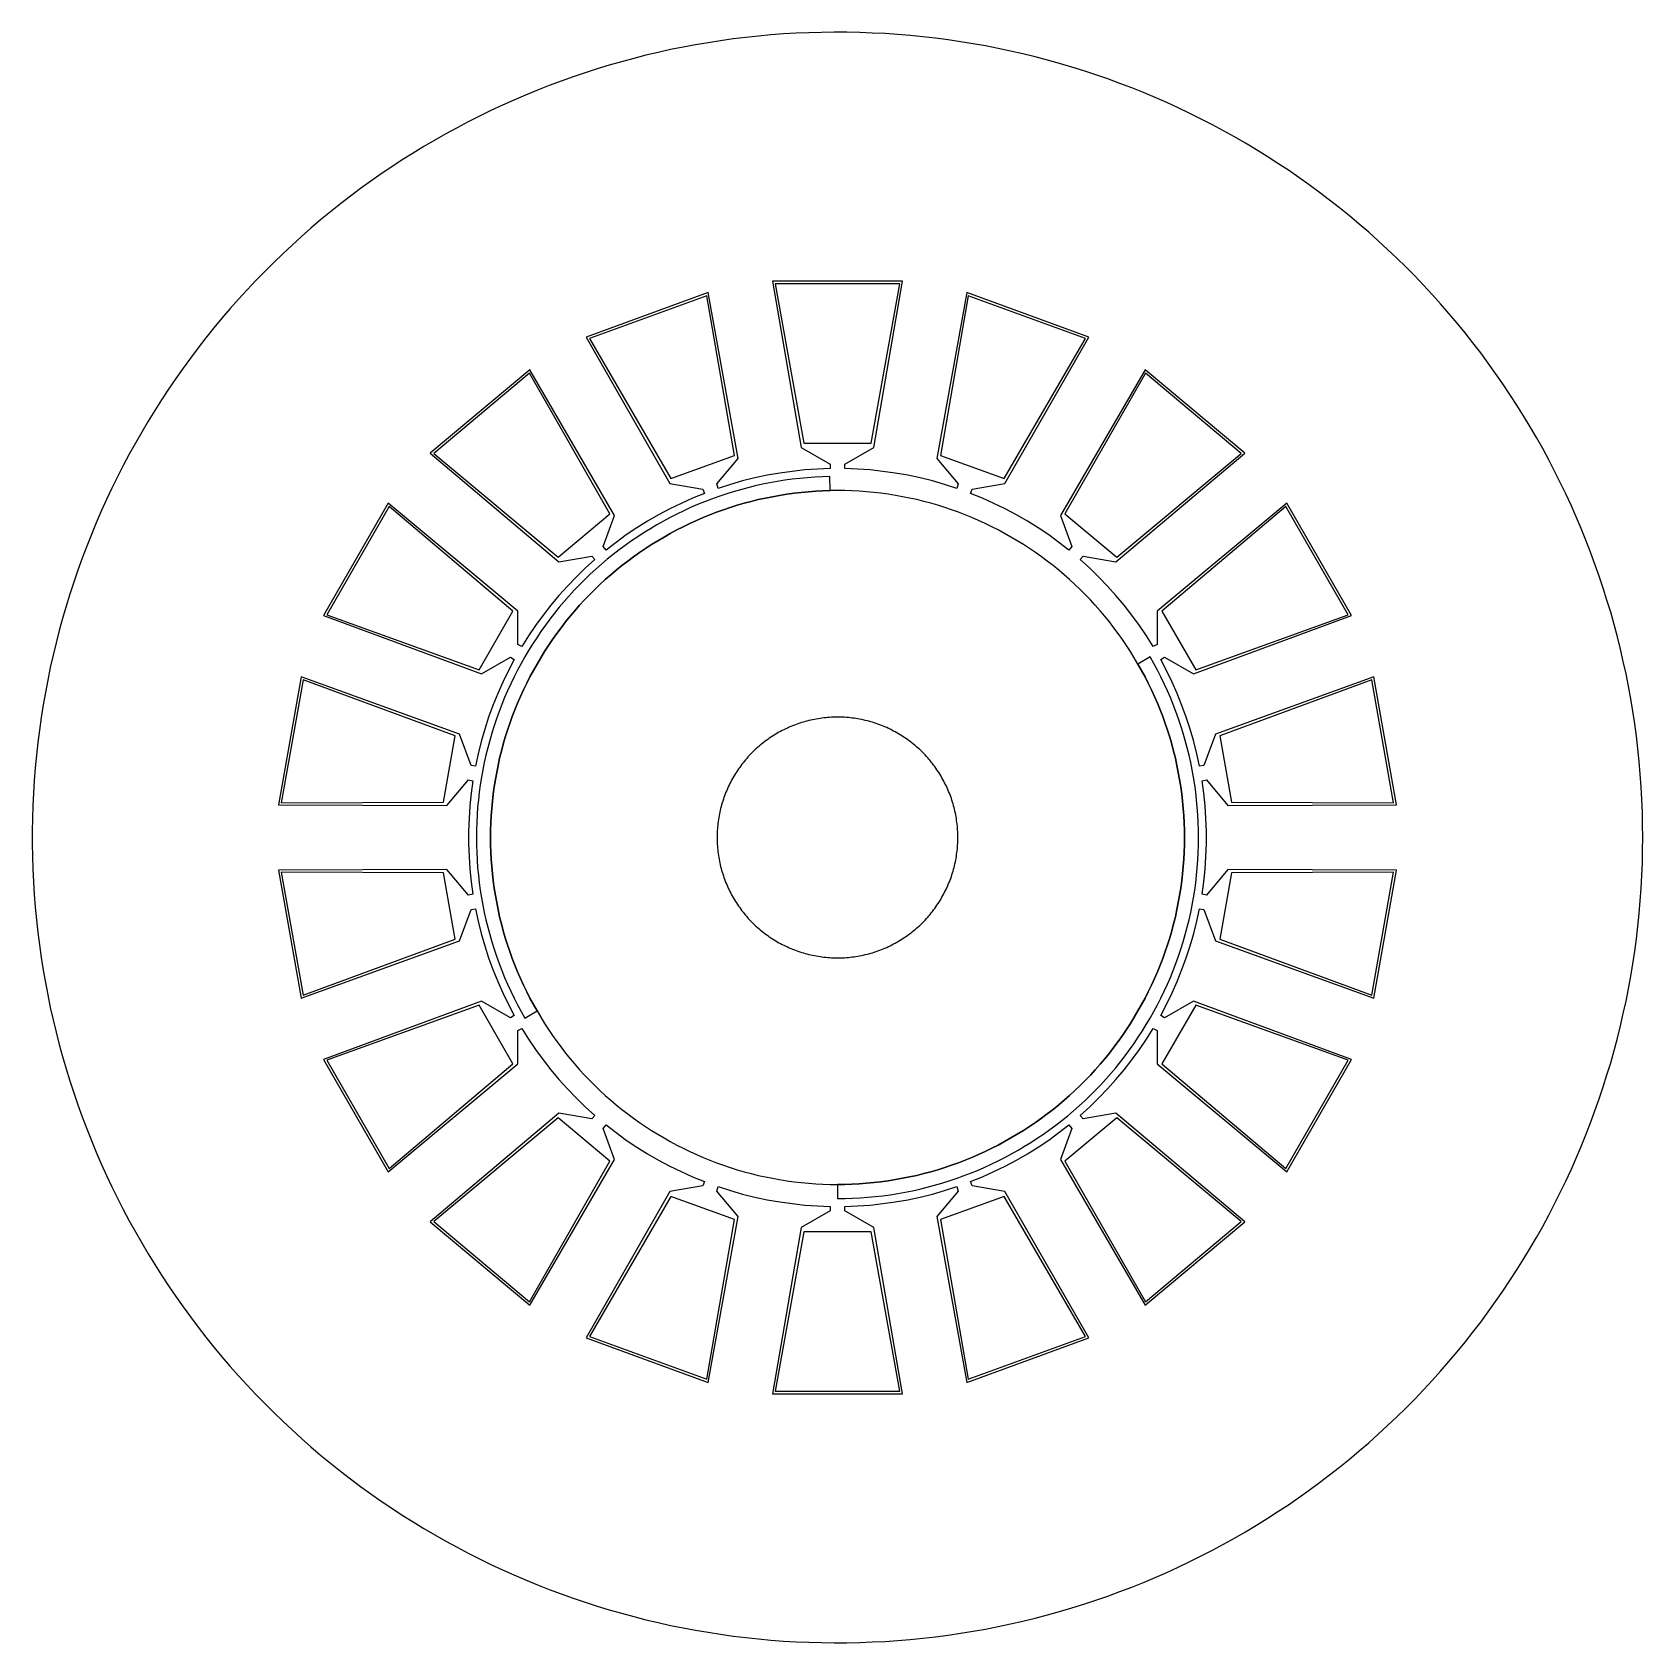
# Model space of a CAD drawing. Header units: metres. Extents: x -98 to 98, y -98 to 98.
import ezdxf

# ---------------------------------------------------------------- set-up
doc = ezdxf.new("R2010")
doc.units = ezdxf.units.M

msp = doc.modelspace()

# ---------------------------------------------------------------- linework, layer by layer
at = {"color": 255}
for points in [[(98.23, 0, 0), (98.21, 1.55, 0), (98.18, 3.09, 0), (98.12, 4.64, 0), (98.03, 6.18, 0), (97.92, 7.73, 0), (97.79, 9.27, 0), (97.63, 10.81, 0), (97.45, 12.34, 0), (97.24, 13.87, 0), (97.01, 15.4, 0), (96.76, 16.93, 0), (96.48, 18.45, 0), (96.18, 19.97, 0), (95.85, 21.48, 0), (95.5, 22.99, 0), (95.13, 24.49, 0), (94.73, 25.98, 0), (94.31, 27.47, 0), (93.86, 28.95, 0), (93.4, 30.43, 0), (92.9, 31.89, 0), (92.39, 33.35, 0), (91.85, 34.8, 0), (91.3, 36.25, 0), (90.71, 37.68, 0), (90.11, 39.1, 0), (89.48, 40.52, 0), (88.83, 41.92, 0), (88.16, 43.31, 0), (87.47, 44.7, 0), (86.75, 46.07, 0), (86.02, 47.43, 0), (85.26, 48.78, 0), (84.48, 50.11, 0), (83.68, 51.44, 0), (82.86, 52.75, 0), (82.02, 54.05, 0), (81.16, 55.33, 0), (80.28, 56.6, 0), (79.38, 57.86, 0), (78.46, 59.1, 0), (77.51, 60.33, 0), (76.56, 61.55, 0), (75.58, 62.74, 0), (74.58, 63.93, 0), (73.56, 65.09, 0), (72.53, 66.24, 0), (71.48, 67.38, 0), (70.41, 68.49, 0), (69.32, 69.59, 0), (68.22, 70.68, 0), (67.09, 71.74, 0), (65.96, 72.79, 0), (64.8, 73.82, 0), (63.63, 74.83, 0), (62.45, 75.82, 0), (61.24, 76.8, 0), (60.03, 77.75, 0), (58.79, 78.69, 0), (57.55, 79.6, 0), (56.29, 80.5, 0), (55.01, 81.38, 0), (53.73, 82.23, 0), (52.42, 83.07, 0), (51.11, 83.88, 0), (49.78, 84.68, 0), (48.44, 85.45, 0), (47.09, 86.2, 0), (45.73, 86.93, 0), (44.35, 87.64, 0), (42.97, 88.33, 0), (41.57, 89, 0), (40.16, 89.64, 0), (38.75, 90.26, 0), (37.32, 90.86, 0), (35.89, 91.44, 0), (34.44, 91.99, 0), (32.99, 92.52, 0), (31.53, 93.03, 0), (30.06, 93.51, 0), (28.58, 93.98, 0), (27.1, 94.41, 0), (25.61, 94.83, 0), (24.11, 95.22, 0), (22.61, 95.59, 0), (21.1, 95.93, 0), (19.59, 96.25, 0), (18.07, 96.55, 0), (16.55, 96.82, 0), (15.02, 97.07, 0), (13.49, 97.3, 0), (11.96, 97.5, 0), (10.42, 97.67, 0), (8.88, 97.82, 0), (7.34, 97.95, 0), (5.8, 98.06, 0), (4.25, 98.13, 0), (2.71, 98.19, 0), (1.16, 98.22, 0), (-0.39, 98.23, 0), (-1.93, 98.21, 0), (-3.48, 98.17, 0), (-5.02, 98.1, 0), (-6.57, 98.01, 0), (-8.11, 97.89, 0), (-9.65, 97.75, 0), (-11.19, 97.59, 0), (-12.73, 97.4, 0), (-14.26, 97.19, 0), (-15.79, 96.95, 0), (-17.31, 96.69, 0), (-18.83, 96.41, 0), (-20.35, 96.1, 0), (-21.86, 95.76, 0), (-23.36, 95.41, 0), (-24.86, 95.03, 0), (-26.36, 94.63, 0), (-27.84, 94.2, 0), (-29.32, 93.75, 0), (-30.79, 93.28, 0), (-32.26, 92.78, 0), (-33.72, 92.26, 0), (-35.17, 91.72, 0), (-36.61, 91.15, 0), (-38.04, 90.56, 0), (-39.46, 89.95, 0), (-40.87, 89.32, 0), (-42.27, 88.67, 0), (-43.66, 87.99, 0), (-45.04, 87.29, 0), (-46.41, 86.57, 0), (-47.77, 85.83, 0), (-49.11, 85.07, 0), (-50.45, 84.28, 0), (-51.77, 83.48, 0), (-53.08, 82.65, 0), (-54.37, 81.81, 0), (-55.65, 80.94, 0), (-56.92, 80.05, 0), (-58.17, 79.15, 0), (-59.41, 78.22, 0), (-60.64, 77.28, 0), (-61.85, 76.31, 0), (-63.04, 75.33, 0), (-64.22, 74.33, 0), (-65.38, 73.31, 0), (-66.53, 72.27, 0), (-67.66, 71.21, 0), (-68.77, 70.14, 0), (-69.87, 69.05, 0), (-70.94, 67.94, 0), (-72.01, 66.81, 0), (-73.05, 65.67, 0), (-74.07, 64.51, 0), (-75.08, 63.34, 0), (-76.07, 62.15, 0), (-77.04, 60.94, 0), (-77.99, 59.72, 0), (-78.92, 58.48, 0), (-79.83, 57.23, 0), (-80.72, 55.97, 0), (-81.59, 54.69, 0), (-82.44, 53.4, 0), (-83.27, 52.1, 0), (-84.08, 50.78, 0), (-84.87, 49.45, 0), (-85.64, 48.11, 0), (-86.39, 46.75, 0), (-87.11, 45.38, 0), (-87.82, 44.01, 0), (-88.5, 42.62, 0), (-89.16, 41.22, 0), (-89.8, 39.81, 0), (-90.41, 38.39, 0), (-91.01, 36.96, 0), (-91.58, 35.53, 0), (-92.13, 34.08, 0), (-92.65, 32.62, 0), (-93.15, 31.16, 0), (-93.63, 29.69, 0), (-94.09, 28.21, 0), (-94.52, 26.73, 0), (-94.93, 25.24, 0), (-95.32, 23.74, 0), (-95.68, 22.23, 0), (-96.02, 20.73, 0), (-96.33, 19.21, 0), (-96.62, 17.69, 0), (-96.89, 16.17, 0), (-97.13, 14.64, 0), (-97.35, 13.11, 0), (-97.54, 11.57, 0), (-97.71, 10.04, 0), (-97.86, 8.5, 0), (-97.98, 6.95, 0), (-98.08, 5.41, 0), (-98.15, 3.87, 0), (-98.2, 2.32, 0), (-98.22, 0.77, 0), (-98.22, -0.77, 0), (-98.2, -2.32, 0), (-98.15, -3.87, 0), (-98.08, -5.41, 0), (-97.98, -6.95, 0), (-97.86, -8.5, 0), (-97.71, -10.04, 0), (-97.54, -11.57, 0), (-97.35, -13.11, 0), (-97.13, -14.64, 0), (-96.89, -16.17, 0), (-96.62, -17.69, 0), (-96.33, -19.21, 0), (-96.02, -20.73, 0), (-95.68, -22.23, 0), (-95.32, -23.74, 0), (-94.93, -25.24, 0), (-94.52, -26.73, 0), (-94.09, -28.21, 0), (-93.63, -29.69, 0), (-93.15, -31.16, 0), (-92.65, -32.62, 0), (-92.13, -34.08, 0), (-91.58, -35.53, 0), (-91.01, -36.96, 0), (-90.41, -38.39, 0), (-89.8, -39.81, 0), (-89.16, -41.22, 0), (-88.5, -42.62, 0), (-87.82, -44.01, 0), (-87.11, -45.38, 0), (-86.39, -46.75, 0), (-85.64, -48.11, 0), (-84.87, -49.45, 0), (-84.08, -50.78, 0), (-83.27, -52.1, 0), (-82.44, -53.4, 0), (-81.59, -54.69, 0), (-80.72, -55.97, 0), (-79.83, -57.23, 0), (-78.92, -58.48, 0), (-77.99, -59.72, 0), (-77.04, -60.94, 0), (-76.07, -62.15, 0), (-75.08, -63.34, 0), (-74.07, -64.51, 0), (-73.05, -65.67, 0), (-72.01, -66.81, 0), (-70.94, -67.94, 0), (-69.87, -69.05, 0), (-68.77, -70.14, 0), (-67.66, -71.21, 0), (-66.53, -72.27, 0), (-65.38, -73.31, 0), (-64.22, -74.33, 0), (-63.04, -75.33, 0), (-61.85, -76.31, 0), (-60.64, -77.28, 0), (-59.41, -78.22, 0), (-58.17, -79.15, 0), (-56.92, -80.05, 0), (-55.65, -80.94, 0), (-54.37, -81.81, 0), (-53.08, -82.65, 0), (-51.77, -83.48, 0), (-50.45, -84.28, 0), (-49.11, -85.07, 0), (-47.77, -85.83, 0), (-46.41, -86.57, 0), (-45.04, -87.29, 0), (-43.66, -87.99, 0), (-42.27, -88.67, 0), (-40.87, -89.32, 0), (-39.46, -89.95, 0), (-38.04, -90.56, 0), (-36.61, -91.15, 0), (-35.17, -91.72, 0), (-33.72, -92.26, 0), (-32.26, -92.78, 0), (-30.79, -93.28, 0), (-29.32, -93.75, 0), (-27.84, -94.2, 0), (-26.36, -94.63, 0), (-24.86, -95.03, 0), (-23.36, -95.41, 0), (-21.86, -95.76, 0), (-20.35, -96.1, 0), (-18.83, -96.41, 0), (-17.31, -96.69, 0), (-15.79, -96.95, 0), (-14.26, -97.19, 0), (-12.73, -97.4, 0), (-11.19, -97.59, 0), (-9.65, -97.75, 0), (-8.11, -97.89, 0), (-6.57, -98.01, 0), (-5.02, -98.1, 0), (-3.48, -98.17, 0), (-1.93, -98.21, 0), (-0.39, -98.23, 0), (1.16, -98.22, 0), (2.71, -98.19, 0), (4.25, -98.13, 0), (5.8, -98.06, 0), (7.34, -97.95, 0), (8.88, -97.82, 0), (10.42, -97.67, 0), (11.96, -97.5, 0), (13.49, -97.3, 0), (15.02, -97.07, 0), (16.55, -96.82, 0), (18.07, -96.55, 0), (19.59, -96.25, 0), (21.1, -95.93, 0), (22.61, -95.59, 0), (24.11, -95.22, 0), (25.61, -94.83, 0), (27.1, -94.41, 0), (28.58, -93.98, 0), (30.06, -93.51, 0), (31.53, -93.03, 0), (32.99, -92.52, 0), (34.44, -91.99, 0), (35.89, -91.44, 0), (37.32, -90.86, 0), (38.75, -90.26, 0), (40.16, -89.64, 0), (41.57, -89, 0), (42.97, -88.33, 0), (44.35, -87.64, 0), (45.73, -86.93, 0), (47.09, -86.2, 0), (48.44, -85.45, 0), (49.78, -84.68, 0), (51.11, -83.88, 0), (52.42, -83.07, 0), (53.73, -82.23, 0), (55.01, -81.38, 0), (56.29, -80.5, 0), (57.55, -79.6, 0), (58.79, -78.69, 0), (60.03, -77.75, 0), (61.24, -76.8, 0), (62.45, -75.82, 0), (63.63, -74.83, 0), (64.8, -73.82, 0), (65.96, -72.79, 0), (67.09, -71.74, 0), (68.22, -70.68, 0), (69.32, -69.59, 0), (70.41, -68.49, 0), (71.48, -67.38, 0), (72.53, -66.24, 0), (73.56, -65.09, 0), (74.58, -63.93, 0), (75.58, -62.74, 0), (76.56, -61.55, 0), (77.51, -60.33, 0), (78.46, -59.1, 0), (79.38, -57.86, 0), (80.28, -56.6, 0), (81.16, -55.33, 0), (82.02, -54.05, 0), (82.86, -52.75, 0), (83.68, -51.44, 0), (84.48, -50.11, 0), (85.26, -48.78, 0), (86.02, -47.43, 0), (86.75, -46.07, 0), (87.47, -44.7, 0), (88.16, -43.31, 0), (88.83, -41.92, 0), (89.48, -40.52, 0), (90.11, -39.1, 0), (90.71, -37.68, 0), (91.3, -36.25, 0), (91.85, -34.8, 0), (92.39, -33.35, 0), (92.9, -31.89, 0), (93.4, -30.43, 0), (93.86, -28.95, 0), (94.31, -27.47, 0), (94.73, -25.98, 0), (95.13, -24.49, 0), (95.5, -22.99, 0), (95.85, -21.48, 0), (96.18, -19.97, 0), (96.48, -18.45, 0), (96.76, -16.93, 0), (97.01, -15.4, 0), (97.24, -13.87, 0), (97.45, -12.34, 0), (97.63, -10.81, 0), (97.79, -9.27, 0), (97.92, -7.73, 0), (98.03, -6.18, 0), (98.12, -4.64, 0), (98.18, -3.09, 0), (98.21, -1.55, 0), (98.23, 0, 0)], [(0.9, 45.55, 0), (4.42, 47.58, 0), (7.92, 67.84, 0), (-7.92, 67.84, 0), (-4.42, 47.58, 0), (-0.9, 45.55, 0), (-0.9, 44.99, 0), (-2.45, 44.94, 0), (-3.99, 44.83, 0), (-5.52, 44.66, 0), (-7.05, 44.45, 0), (-8.57, 44.18, 0), (-10.08, 43.86, 0), (-11.58, 43.49, 0), (-13.07, 43.06, 0), (-14.54, 42.59, 0), (-14.73, 43.12, 0), (-12.12, 46.23, 0), (-15.76, 66.46, 0), (-30.65, 61.04, 0), (-20.43, 43.2, 0), (-16.43, 42.5, 0), (-16.24, 41.97, 0), (-17.67, 41.39, 0), (-19.08, 40.76, 0), (-20.47, 40.08, 0), (-21.83, 39.35, 0), (-23.17, 38.58, 0), (-24.48, 37.76, 0), (-25.76, 36.9, 0), (-27.01, 36, 0), (-28.23, 35.05, 0), (-28.59, 35.48, 0), (-27.2, 39.29, 0), (-37.54, 57.06, 0), (-49.67, 46.88, 0), (-33.97, 33.61, 0), (-29.97, 34.31, 0), (-29.61, 33.89, 0), (-30.76, 32.85, 0), (-31.87, 31.77, 0), (-32.94, 30.66, 0), (-33.97, 29.51, 0), (-34.96, 28.33, 0), (-35.92, 27.11, 0), (-36.83, 25.87, 0), (-37.69, 24.59, 0), (-38.51, 23.28, 0), (-39, 23.56, 0), (-39, 27.62, 0), (-54.79, 40.78, 0), (-62.71, 27.06, 0), (-43.42, 19.96, 0), (-39.9, 21.99, 0), (-39.42, 21.71, 0), (-40.14, 20.35, 0), (-40.81, 18.96, 0), (-41.44, 17.55, 0), (-42.02, 16.12, 0), (-42.55, 14.66, 0), (-43.02, 13.2, 0), (-43.45, 11.71, 0), (-43.83, 10.21, 0), (-44.15, 8.7, 0), (-44.7, 8.8, 0), (-46.09, 12.62, 0), (-65.43, 19.58, 0), (-68.18, 3.98, 0), (-47.63, 3.91, 0), (-45.02, 7.02, 0), (-44.47, 6.92, 0), (-44.68, 5.39, 0), (-44.84, 3.86, 0), (-44.94, 2.32, 0), (-45, 0.77, 0), (-45, -0.77, 0), (-44.94, -2.32, 0), (-44.84, -3.86, 0), (-44.68, -5.39, 0), (-44.47, -6.92, 0), (-45.02, -7.02, 0), (-47.63, -3.91, 0), (-68.18, -3.98, 0), (-65.43, -19.58, 0), (-46.09, -12.62, 0), (-44.7, -8.8, 0), (-44.15, -8.7, 0), (-43.83, -10.21, 0), (-43.45, -11.71, 0), (-43.02, -13.2, 0), (-42.55, -14.66, 0), (-42.02, -16.12, 0), (-41.44, -17.55, 0), (-40.81, -18.96, 0), (-40.14, -20.35, 0), (-39.42, -21.71, 0), (-39.9, -21.99, 0), (-43.42, -19.96, 0), (-62.71, -27.06, 0), (-54.79, -40.78, 0), (-39, -27.62, 0), (-39, -23.56, 0), (-38.51, -23.28, 0), (-37.69, -24.59, 0), (-36.83, -25.87, 0), (-35.92, -27.11, 0), (-34.96, -28.33, 0), (-33.97, -29.51, 0), (-32.94, -30.66, 0), (-31.87, -31.77, 0), (-30.76, -32.85, 0), (-29.61, -33.89, 0), (-29.97, -34.31, 0), (-33.97, -33.61, 0), (-49.67, -46.88, 0), (-37.54, -57.06, 0), (-27.2, -39.29, 0), (-28.59, -35.48, 0), (-28.23, -35.05, 0), (-27.01, -36, 0), (-25.76, -36.9, 0), (-24.48, -37.76, 0), (-23.17, -38.58, 0), (-21.83, -39.35, 0), (-20.47, -40.08, 0), (-19.08, -40.76, 0), (-17.67, -41.39, 0), (-16.24, -41.97, 0), (-16.43, -42.5, 0), (-20.43, -43.2, 0), (-30.65, -61.04, 0), (-15.76, -66.46, 0), (-12.12, -46.23, 0), (-14.73, -43.12, 0), (-14.54, -42.59, 0), (-13.07, -43.06, 0), (-11.58, -43.49, 0), (-10.08, -43.86, 0), (-8.57, -44.18, 0), (-7.05, -44.45, 0), (-5.52, -44.66, 0), (-3.99, -44.83, 0), (-2.45, -44.94, 0), (-0.9, -44.99, 0), (-0.9, -45.55, 0), (-4.42, -47.58, 0), (-7.92, -67.84, 0), (7.92, -67.84, 0), (4.42, -47.58, 0), (0.9, -45.55, 0), (0.9, -44.99, 0), (2.45, -44.94, 0), (3.99, -44.83, 0), (5.52, -44.66, 0), (7.05, -44.45, 0), (8.57, -44.18, 0), (10.08, -43.86, 0), (11.58, -43.49, 0), (13.07, -43.06, 0), (14.54, -42.59, 0), (14.73, -43.12, 0), (12.12, -46.23, 0), (15.76, -66.46, 0), (30.65, -61.04, 0), (20.43, -43.2, 0), (16.43, -42.5, 0), (16.24, -41.97, 0), (17.67, -41.39, 0), (19.08, -40.76, 0), (20.47, -40.08, 0), (21.83, -39.35, 0), (23.17, -38.58, 0), (24.48, -37.76, 0), (25.76, -36.9, 0), (27.01, -36, 0), (28.23, -35.05, 0), (28.59, -35.48, 0), (27.2, -39.29, 0), (37.54, -57.06, 0), (49.67, -46.88, 0), (33.97, -33.61, 0), (29.97, -34.31, 0), (29.61, -33.89, 0), (30.76, -32.85, 0), (31.87, -31.77, 0), (32.94, -30.66, 0), (33.97, -29.51, 0), (34.96, -28.33, 0), (35.92, -27.11, 0), (36.83, -25.87, 0), (37.69, -24.59, 0), (38.51, -23.28, 0), (39, -23.56, 0), (39, -27.62, 0), (54.79, -40.78, 0), (62.71, -27.06, 0), (43.42, -19.96, 0), (39.9, -21.99, 0), (39.42, -21.71, 0), (40.14, -20.35, 0), (40.81, -18.96, 0), (41.44, -17.55, 0), (42.02, -16.12, 0), (42.55, -14.66, 0), (43.02, -13.2, 0), (43.45, -11.71, 0), (43.83, -10.21, 0), (44.15, -8.7, 0), (44.7, -8.8, 0), (46.09, -12.62, 0), (65.43, -19.58, 0), (68.18, -3.98, 0), (47.63, -3.91, 0), (45.02, -7.02, 0), (44.47, -6.92, 0), (44.68, -5.39, 0), (44.84, -3.86, 0), (44.94, -2.32, 0), (45, -0.77, 0), (45, 0.77, 0), (44.94, 2.32, 0), (44.84, 3.86, 0), (44.68, 5.39, 0), (44.47, 6.92, 0), (45.02, 7.02, 0), (47.63, 3.91, 0), (68.18, 3.98, 0), (65.43, 19.58, 0), (46.09, 12.62, 0), (44.7, 8.8, 0), (44.15, 8.7, 0), (43.83, 10.21, 0), (43.45, 11.71, 0), (43.02, 13.2, 0), (42.55, 14.66, 0), (42.02, 16.12, 0), (41.44, 17.55, 0), (40.81, 18.96, 0), (40.14, 20.35, 0), (39.42, 21.71, 0), (39.9, 21.99, 0), (43.42, 19.96, 0), (62.71, 27.06, 0), (54.79, 40.78, 0), (39, 27.62, 0), (39, 23.56, 0), (38.51, 23.28, 0), (37.69, 24.59, 0), (36.83, 25.87, 0), (35.92, 27.11, 0), (34.96, 28.33, 0), (33.97, 29.51, 0), (32.94, 30.66, 0), (31.87, 31.77, 0), (30.76, 32.85, 0), (29.61, 33.89, 0), (29.97, 34.31, 0), (33.97, 33.61, 0), (49.67, 46.88, 0), (37.54, 57.06, 0), (27.2, 39.29, 0), (28.59, 35.48, 0), (28.23, 35.05, 0), (27.01, 36, 0), (25.76, 36.9, 0), (24.48, 37.76, 0), (23.17, 38.58, 0), (21.83, 39.35, 0), (20.47, 40.08, 0), (19.08, 40.76, 0), (17.67, 41.39, 0), (16.24, 41.97, 0), (16.43, 42.5, 0), (20.43, 43.2, 0), (30.65, 61.04, 0), (15.76, 66.46, 0), (12.12, 46.23, 0), (14.73, 43.12, 0), (14.54, 42.59, 0), (13.07, 43.06, 0), (11.58, 43.49, 0), (10.08, 43.86, 0), (8.57, 44.18, 0), (7.05, 44.45, 0), (5.52, 44.66, 0), (3.99, 44.83, 0), (2.45, 44.94, 0), (0.9, 44.99, 0), (0.9, 45.55, 0)], [(4.12, 48.08, 0), (7.62, 67.54, 0), (-7.62, 67.54, 0), (-4.12, 48.08, 0), (4.12, 48.08, 0)], [(-12.57, 46.59, 0), (-15.94, 66.07, 0), (-30.26, 60.86, 0), (-20.32, 43.77, 0), (-12.57, 46.59, 0)], [(20.32, 43.77, 0), (30.26, 60.86, 0), (15.94, 66.07, 0), (12.57, 46.59, 0), (20.32, 43.77, 0)], [(-27.75, 39.48, 0), (-37.57, 56.64, 0), (-49.25, 46.84, 0), (-34.06, 34.19, 0), (-27.75, 39.48, 0)], [(34.06, 34.19, 0), (49.25, 46.84, 0), (37.57, 56.64, 0), (27.75, 39.48, 0), (34.06, 34.19, 0)], [(-0.89, 42.32, 0), (-0.92, 44.04, 0), (-1.84, 44.01, 0), (-2.77, 43.96, 0), (-3.69, 43.89, 0), (-4.6, 43.8, 0), (-5.52, 43.7, 0), (-6.43, 43.57, 0), (-7.35, 43.43, 0), (-8.25, 43.26, 0), (-9.16, 43.08, 0), (-10.06, 42.88, 0), (-10.95, 42.66, 0), (-11.84, 42.42, 0), (-12.73, 42.17, 0), (-13.61, 41.89, 0), (-14.48, 41.6, 0), (-15.35, 41.28, 0), (-16.21, 40.95, 0), (-17.07, 40.6, 0), (-17.91, 40.24, 0), (-18.75, 39.85, 0), (-19.58, 39.45, 0), (-20.41, 39.03, 0), (-21.22, 38.6, 0), (-22.02, 38.14, 0), (-22.82, 37.67, 0), (-23.6, 37.19, 0), (-24.37, 36.69, 0), (-25.14, 36.17, 0), (-25.89, 35.63, 0), (-26.63, 35.08, 0), (-27.36, 34.52, 0), (-28.08, 33.94, 0), (-28.78, 33.34, 0), (-29.47, 32.73, 0), (-30.15, 32.11, 0), (-30.82, 31.47, 0), (-31.47, 30.82, 0), (-32.11, 30.15, 0), (-32.73, 29.47, 0), (-33.34, 28.78, 0), (-33.94, 28.08, 0), (-34.52, 27.36, 0), (-35.08, 26.63, 0), (-35.63, 25.89, 0), (-36.17, 25.14, 0), (-36.69, 24.37, 0), (-37.19, 23.6, 0), (-37.67, 22.82, 0), (-38.14, 22.02, 0), (-38.6, 21.22, 0), (-39.03, 20.41, 0), (-39.45, 19.58, 0), (-39.85, 18.75, 0), (-40.24, 17.91, 0), (-40.6, 17.07, 0), (-40.95, 16.21, 0), (-41.28, 15.35, 0), (-41.6, 14.48, 0), (-41.89, 13.61, 0), (-42.17, 12.73, 0), (-42.42, 11.84, 0), (-42.66, 10.95, 0), (-42.88, 10.06, 0), (-43.08, 9.16, 0), (-43.26, 8.25, 0), (-43.43, 7.35, 0), (-43.57, 6.43, 0), (-43.7, 5.52, 0), (-43.8, 4.6, 0), (-43.89, 3.69, 0), (-43.96, 2.77, 0), (-44.01, 1.84, 0), (-44.04, 0.92, 0), (-44.05, 0, 0), (-44.04, -0.92, 0), (-44.01, -1.84, 0), (-43.96, -2.77, 0), (-43.89, -3.69, 0), (-43.8, -4.6, 0), (-43.7, -5.52, 0), (-43.57, -6.43, 0), (-43.43, -7.35, 0), (-43.26, -8.25, 0), (-43.08, -9.16, 0), (-42.88, -10.06, 0), (-42.66, -10.95, 0), (-42.42, -11.84, 0), (-42.17, -12.73, 0), (-41.89, -13.61, 0), (-41.6, -14.48, 0), (-41.28, -15.35, 0), (-40.95, -16.21, 0), (-40.6, -17.07, 0), (-40.24, -17.91, 0), (-39.85, -18.75, 0), (-39.45, -19.58, 0), (-39.03, -20.41, 0), (-38.6, -21.22, 0), (-38.14, -22.02, 0), (-36.65, -21.16, 0), (-37.09, -20.39, 0), (-37.51, -19.61, 0), (-37.91, -18.82, 0), (-38.3, -18.02, 0), (-38.67, -17.21, 0), (-39.02, -16.4, 0), (-39.35, -15.58, 0), (-39.67, -14.75, 0), (-39.97, -13.92, 0), (-40.25, -13.08, 0), (-40.52, -12.23, 0), (-40.77, -11.38, 0), (-40.99, -10.53, 0), (-41.21, -9.66, 0), (-41.4, -8.8, 0), (-41.57, -7.93, 0), (-41.73, -7.06, 0), (-41.87, -6.18, 0), (-41.99, -5.3, 0), (-42.09, -4.42, 0), (-42.18, -3.54, 0), (-42.24, -2.66, 0), (-42.29, -1.77, 0), (-42.32, -0.89, 0), (-42.32, 0, 0), (-42.32, 0.89, 0), (-42.29, 1.77, 0), (-42.24, 2.66, 0), (-42.18, 3.54, 0), (-42.09, 4.42, 0), (-41.99, 5.3, 0), (-41.87, 6.18, 0), (-41.73, 7.06, 0), (-41.57, 7.93, 0), (-41.4, 8.8, 0), (-41.21, 9.66, 0), (-40.99, 10.53, 0), (-40.77, 11.38, 0), (-40.52, 12.23, 0), (-40.25, 13.08, 0), (-39.97, 13.92, 0), (-39.67, 14.75, 0), (-39.35, 15.58, 0), (-39.02, 16.4, 0), (-38.67, 17.21, 0), (-38.3, 18.02, 0), (-37.91, 18.82, 0), (-37.51, 19.61, 0), (-37.09, 20.39, 0), (-36.65, 21.16, 0), (-36.2, 21.93, 0), (-35.74, 22.68, 0), (-35.25, 23.42, 0), (-34.75, 24.16, 0), (-34.24, 24.88, 0), (-33.71, 25.59, 0), (-33.17, 26.29, 0), (-32.61, 26.98, 0), (-32.04, 27.66, 0), (-31.45, 28.32, 0), (-30.85, 28.97, 0), (-30.24, 29.61, 0), (-29.61, 30.24, 0), (-28.97, 30.85, 0), (-28.32, 31.45, 0), (-27.66, 32.04, 0), (-26.98, 32.61, 0), (-26.29, 33.17, 0), (-25.59, 33.71, 0), (-24.88, 34.24, 0), (-24.16, 34.75, 0), (-23.42, 35.25, 0), (-22.68, 35.74, 0), (-21.93, 36.2, 0), (-21.16, 36.65, 0), (-20.39, 37.09, 0), (-19.61, 37.51, 0), (-18.82, 37.91, 0), (-18.02, 38.3, 0), (-17.21, 38.67, 0), (-16.4, 39.02, 0), (-15.58, 39.35, 0), (-14.75, 39.67, 0), (-13.92, 39.97, 0), (-13.08, 40.25, 0), (-12.23, 40.52, 0), (-11.38, 40.77, 0), (-10.53, 40.99, 0), (-9.66, 41.21, 0), (-8.8, 41.4, 0), (-7.93, 41.57, 0), (-7.06, 41.73, 0), (-6.18, 41.87, 0), (-5.3, 41.99, 0), (-4.42, 42.09, 0), (-3.54, 42.18, 0), (-2.66, 42.24, 0), (-1.77, 42.29, 0), (-0.89, 42.32, 0)], [(42.32, 0, 0), (42.32, 0.89, 0), (42.29, 1.77, 0), (42.24, 2.66, 0), (42.18, 3.54, 0), (42.09, 4.42, 0), (41.99, 5.3, 0), (41.87, 6.18, 0), (41.73, 7.06, 0), (41.57, 7.93, 0), (41.4, 8.8, 0), (41.21, 9.66, 0), (40.99, 10.53, 0), (40.77, 11.38, 0), (40.52, 12.23, 0), (40.25, 13.08, 0), (39.97, 13.92, 0), (39.67, 14.75, 0), (39.35, 15.58, 0), (39.02, 16.4, 0), (38.67, 17.21, 0), (38.3, 18.02, 0), (37.91, 18.82, 0), (37.51, 19.61, 0), (37.09, 20.39, 0), (36.65, 21.16, 0), (36.2, 21.93, 0), (35.74, 22.68, 0), (35.25, 23.42, 0), (34.75, 24.16, 0), (34.24, 24.88, 0), (33.71, 25.59, 0), (33.17, 26.29, 0), (32.61, 26.98, 0), (32.04, 27.66, 0), (31.45, 28.32, 0), (30.85, 28.97, 0), (30.24, 29.61, 0), (29.61, 30.24, 0), (28.97, 30.85, 0), (28.32, 31.45, 0), (27.66, 32.04, 0), (26.98, 32.61, 0), (26.29, 33.17, 0), (25.59, 33.71, 0), (24.88, 34.24, 0), (24.16, 34.75, 0), (23.42, 35.25, 0), (22.68, 35.74, 0), (21.93, 36.2, 0), (21.16, 36.65, 0), (20.39, 37.09, 0), (19.61, 37.51, 0), (18.82, 37.91, 0), (18.02, 38.3, 0), (17.21, 38.67, 0), (16.4, 39.02, 0), (15.58, 39.35, 0), (14.75, 39.67, 0), (13.92, 39.97, 0), (13.08, 40.25, 0), (12.23, 40.52, 0), (11.38, 40.77, 0), (10.53, 40.99, 0), (9.66, 41.21, 0), (8.8, 41.4, 0), (7.93, 41.57, 0), (7.06, 41.73, 0), (6.18, 41.87, 0), (5.3, 41.99, 0), (4.42, 42.09, 0), (3.54, 42.18, 0), (2.66, 42.24, 0), (1.77, 42.29, 0), (0.89, 42.32, 0), (0, 42.32, 0), (-0.89, 42.32, 0), (-1.77, 42.29, 0), (-2.66, 42.24, 0), (-3.54, 42.18, 0), (-4.42, 42.09, 0), (-5.3, 41.99, 0), (-6.18, 41.87, 0), (-7.06, 41.73, 0), (-7.93, 41.57, 0), (-8.8, 41.4, 0), (-9.66, 41.21, 0), (-10.53, 40.99, 0), (-11.38, 40.77, 0), (-12.23, 40.52, 0), (-13.08, 40.25, 0), (-13.92, 39.97, 0), (-14.75, 39.67, 0), (-15.58, 39.35, 0), (-16.4, 39.02, 0), (-17.21, 38.67, 0), (-18.02, 38.3, 0), (-18.82, 37.91, 0), (-19.61, 37.51, 0), (-20.39, 37.09, 0), (-21.16, 36.65, 0), (-21.93, 36.2, 0), (-22.68, 35.74, 0), (-23.42, 35.25, 0), (-24.16, 34.75, 0), (-24.88, 34.24, 0), (-25.59, 33.71, 0), (-26.29, 33.17, 0), (-26.98, 32.61, 0), (-27.66, 32.04, 0), (-28.32, 31.45, 0), (-28.97, 30.85, 0), (-29.61, 30.24, 0), (-30.24, 29.61, 0), (-30.85, 28.97, 0), (-31.45, 28.32, 0), (-32.04, 27.66, 0), (-32.61, 26.98, 0), (-33.17, 26.29, 0), (-33.71, 25.59, 0), (-34.24, 24.88, 0), (-34.75, 24.16, 0), (-35.25, 23.42, 0), (-35.74, 22.68, 0), (-36.2, 21.93, 0), (-36.65, 21.16, 0), (-37.09, 20.39, 0), (-37.51, 19.61, 0), (-37.91, 18.82, 0), (-38.3, 18.02, 0), (-38.67, 17.21, 0), (-39.02, 16.4, 0), (-39.35, 15.58, 0), (-39.67, 14.75, 0), (-39.97, 13.92, 0), (-40.25, 13.08, 0), (-40.52, 12.23, 0), (-40.77, 11.38, 0), (-40.99, 10.53, 0), (-41.21, 9.66, 0), (-41.4, 8.8, 0), (-41.57, 7.93, 0), (-41.73, 7.06, 0), (-41.87, 6.18, 0), (-41.99, 5.3, 0), (-42.09, 4.42, 0), (-42.18, 3.54, 0), (-42.24, 2.66, 0), (-42.29, 1.77, 0), (-42.32, 0.89, 0), (-42.32, 0, 0), (-42.32, -0.89, 0), (-42.29, -1.77, 0), (-42.24, -2.66, 0), (-42.18, -3.54, 0), (-42.09, -4.42, 0), (-41.99, -5.3, 0), (-41.87, -6.18, 0), (-41.73, -7.06, 0), (-41.57, -7.93, 0), (-41.4, -8.8, 0), (-41.21, -9.66, 0), (-40.99, -10.53, 0), (-40.77, -11.38, 0), (-40.52, -12.23, 0), (-40.25, -13.08, 0), (-39.97, -13.92, 0), (-39.67, -14.75, 0), (-39.35, -15.58, 0), (-39.02, -16.4, 0), (-38.67, -17.21, 0), (-38.3, -18.02, 0), (-37.91, -18.82, 0), (-37.51, -19.61, 0), (-37.09, -20.39, 0), (-36.65, -21.16, 0), (-36.2, -21.93, 0), (-35.74, -22.68, 0), (-35.25, -23.42, 0), (-34.75, -24.16, 0), (-34.24, -24.88, 0), (-33.71, -25.59, 0), (-33.17, -26.29, 0), (-32.61, -26.98, 0), (-32.04, -27.66, 0), (-31.45, -28.32, 0), (-30.85, -28.97, 0), (-30.24, -29.61, 0), (-29.61, -30.24, 0), (-28.97, -30.85, 0), (-28.32, -31.45, 0), (-27.66, -32.04, 0), (-26.98, -32.61, 0), (-26.29, -33.17, 0), (-25.59, -33.71, 0), (-24.88, -34.24, 0), (-24.16, -34.75, 0), (-23.42, -35.25, 0), (-22.68, -35.74, 0), (-21.93, -36.2, 0), (-21.16, -36.65, 0), (-20.39, -37.09, 0), (-19.61, -37.51, 0), (-18.82, -37.91, 0), (-18.02, -38.3, 0), (-17.21, -38.67, 0), (-16.4, -39.02, 0), (-15.58, -39.35, 0), (-14.75, -39.67, 0), (-13.92, -39.97, 0), (-13.08, -40.25, 0), (-12.23, -40.52, 0), (-11.38, -40.77, 0), (-10.53, -40.99, 0), (-9.66, -41.21, 0), (-8.8, -41.4, 0), (-7.93, -41.57, 0), (-7.06, -41.73, 0), (-6.18, -41.87, 0), (-5.3, -41.99, 0), (-4.42, -42.09, 0), (-3.54, -42.18, 0), (-2.66, -42.24, 0), (-1.77, -42.29, 0), (-0.89, -42.32, 0), (0, -42.32, 0), (0.89, -42.32, 0), (1.77, -42.29, 0), (2.66, -42.24, 0), (3.54, -42.18, 0), (4.42, -42.09, 0), (5.3, -41.99, 0), (6.18, -41.87, 0), (7.06, -41.73, 0), (7.93, -41.57, 0), (8.8, -41.4, 0), (9.66, -41.21, 0), (10.53, -40.99, 0), (11.38, -40.77, 0), (12.23, -40.52, 0), (13.08, -40.25, 0), (13.92, -39.97, 0), (14.75, -39.67, 0), (15.58, -39.35, 0), (16.4, -39.02, 0), (17.21, -38.67, 0), (18.02, -38.3, 0), (18.82, -37.91, 0), (19.61, -37.51, 0), (20.39, -37.09, 0), (21.16, -36.65, 0), (21.93, -36.2, 0), (22.68, -35.74, 0), (23.42, -35.25, 0), (24.16, -34.75, 0), (24.88, -34.24, 0), (25.59, -33.71, 0), (26.29, -33.17, 0), (26.98, -32.61, 0), (27.66, -32.04, 0), (28.32, -31.45, 0), (28.97, -30.85, 0), (29.61, -30.24, 0), (30.24, -29.61, 0), (30.85, -28.97, 0), (31.45, -28.32, 0), (32.04, -27.66, 0), (32.61, -26.98, 0), (33.17, -26.29, 0), (33.71, -25.59, 0), (34.24, -24.88, 0), (34.75, -24.16, 0), (35.25, -23.42, 0), (35.74, -22.68, 0), (36.2, -21.93, 0), (36.65, -21.16, 0), (37.09, -20.39, 0), (37.51, -19.61, 0), (37.91, -18.82, 0), (38.3, -18.02, 0), (38.67, -17.21, 0), (39.02, -16.4, 0), (39.35, -15.58, 0), (39.67, -14.75, 0), (39.97, -13.92, 0), (40.25, -13.08, 0), (40.52, -12.23, 0), (40.77, -11.38, 0), (40.99, -10.53, 0), (41.21, -9.66, 0), (41.4, -8.8, 0), (41.57, -7.93, 0), (41.73, -7.06, 0), (41.87, -6.18, 0), (41.99, -5.3, 0), (42.09, -4.42, 0), (42.18, -3.54, 0), (42.24, -2.66, 0), (42.29, -1.77, 0), (42.32, -0.89, 0), (42.32, 0, 0), (42.32, 0, 0)], [(-39.58, 27.61, 0), (-54.68, 40.37, 0), (-62.3, 27.17, 0), (-43.7, 20.47, 0), (-39.58, 27.61, 0)], [(43.7, 20.47, 0), (62.3, 27.17, 0), (54.68, 40.37, 0), (39.58, 27.61, 0), (43.7, 20.47, 0)], [(0, -42.32, 0), (0, -44.05, 0), (0.92, -44.04, 0), (1.84, -44.01, 0), (2.77, -43.96, 0), (3.69, -43.89, 0), (4.6, -43.8, 0), (5.52, -43.7, 0), (6.43, -43.57, 0), (7.35, -43.43, 0), (8.25, -43.26, 0), (9.16, -43.08, 0), (10.06, -42.88, 0), (10.95, -42.66, 0), (11.84, -42.42, 0), (12.73, -42.17, 0), (13.61, -41.89, 0), (14.48, -41.6, 0), (15.35, -41.28, 0), (16.21, -40.95, 0), (17.07, -40.6, 0), (17.91, -40.24, 0), (18.75, -39.85, 0), (19.58, -39.45, 0), (20.41, -39.03, 0), (21.22, -38.6, 0), (22.02, -38.14, 0), (22.82, -37.67, 0), (23.6, -37.19, 0), (24.37, -36.69, 0), (25.14, -36.17, 0), (25.89, -35.63, 0), (26.63, -35.08, 0), (27.36, -34.52, 0), (28.08, -33.94, 0), (28.78, -33.34, 0), (29.47, -32.73, 0), (30.15, -32.11, 0), (30.82, -31.47, 0), (31.47, -30.82, 0), (32.11, -30.15, 0), (32.73, -29.47, 0), (33.34, -28.78, 0), (33.94, -28.08, 0), (34.52, -27.36, 0), (35.08, -26.63, 0), (35.63, -25.89, 0), (36.17, -25.14, 0), (36.69, -24.37, 0), (37.19, -23.6, 0), (37.67, -22.82, 0), (38.14, -22.02, 0), (38.6, -21.22, 0), (39.03, -20.41, 0), (39.45, -19.58, 0), (39.85, -18.75, 0), (40.24, -17.91, 0), (40.6, -17.07, 0), (40.95, -16.21, 0), (41.28, -15.35, 0), (41.6, -14.48, 0), (41.89, -13.61, 0), (42.17, -12.73, 0), (42.42, -11.84, 0), (42.66, -10.95, 0), (42.88, -10.06, 0), (43.08, -9.16, 0), (43.26, -8.25, 0), (43.43, -7.35, 0), (43.57, -6.43, 0), (43.7, -5.52, 0), (43.8, -4.6, 0), (43.89, -3.69, 0), (43.96, -2.77, 0), (44.01, -1.84, 0), (44.04, -0.92, 0), (44.05, 0, 0), (44.04, 0.92, 0), (44.01, 1.84, 0), (43.96, 2.77, 0), (43.89, 3.69, 0), (43.8, 4.6, 0), (43.7, 5.52, 0), (43.57, 6.43, 0), (43.43, 7.35, 0), (43.26, 8.25, 0), (43.08, 9.16, 0), (42.88, 10.06, 0), (42.66, 10.95, 0), (42.42, 11.84, 0), (42.17, 12.73, 0), (41.89, 13.61, 0), (41.6, 14.48, 0), (41.28, 15.35, 0), (40.95, 16.21, 0), (40.6, 17.07, 0), (40.24, 17.91, 0), (39.85, 18.75, 0), (39.45, 19.58, 0), (39.03, 20.41, 0), (38.6, 21.22, 0), (38.14, 22.02, 0), (36.65, 21.16, 0), (37.09, 20.39, 0), (37.51, 19.61, 0), (37.91, 18.82, 0), (38.3, 18.02, 0), (38.67, 17.21, 0), (39.02, 16.4, 0), (39.35, 15.58, 0), (39.67, 14.75, 0), (39.97, 13.92, 0), (40.25, 13.08, 0), (40.52, 12.23, 0), (40.77, 11.38, 0), (40.99, 10.53, 0), (41.21, 9.66, 0), (41.4, 8.8, 0), (41.57, 7.93, 0), (41.73, 7.06, 0), (41.87, 6.18, 0), (41.99, 5.3, 0), (42.09, 4.42, 0), (42.18, 3.54, 0), (42.24, 2.66, 0), (42.29, 1.77, 0), (42.32, 0.89, 0), (42.32, 0, 0), (42.32, -0.89, 0), (42.29, -1.77, 0), (42.24, -2.66, 0), (42.18, -3.54, 0), (42.09, -4.42, 0), (41.99, -5.3, 0), (41.87, -6.18, 0), (41.73, -7.06, 0), (41.57, -7.93, 0), (41.4, -8.8, 0), (41.21, -9.66, 0), (40.99, -10.53, 0), (40.77, -11.38, 0), (40.52, -12.23, 0), (40.25, -13.08, 0), (39.97, -13.92, 0), (39.67, -14.75, 0), (39.35, -15.58, 0), (39.02, -16.4, 0), (38.67, -17.21, 0), (38.3, -18.02, 0), (37.91, -18.82, 0), (37.51, -19.61, 0), (37.09, -20.39, 0), (36.65, -21.16, 0), (36.2, -21.93, 0), (35.74, -22.68, 0), (35.25, -23.42, 0), (34.75, -24.16, 0), (34.24, -24.88, 0), (33.71, -25.59, 0), (33.17, -26.29, 0), (32.61, -26.98, 0), (32.04, -27.66, 0), (31.45, -28.32, 0), (30.85, -28.97, 0), (30.24, -29.61, 0), (29.61, -30.24, 0), (28.97, -30.85, 0), (28.32, -31.45, 0), (27.66, -32.04, 0), (26.98, -32.61, 0), (26.29, -33.17, 0), (25.59, -33.71, 0), (24.88, -34.24, 0), (24.16, -34.75, 0), (23.42, -35.25, 0), (22.68, -35.74, 0), (21.93, -36.2, 0), (21.16, -36.65, 0), (20.39, -37.09, 0), (19.61, -37.51, 0), (18.82, -37.91, 0), (18.02, -38.3, 0), (17.21, -38.67, 0), (16.4, -39.02, 0), (15.58, -39.35, 0), (14.75, -39.67, 0), (13.92, -39.97, 0), (13.08, -40.25, 0), (12.23, -40.52, 0), (11.38, -40.77, 0), (10.53, -40.99, 0), (9.66, -41.21, 0), (8.8, -41.4, 0), (7.93, -41.57, 0), (7.06, -41.73, 0), (6.18, -41.87, 0), (5.3, -41.99, 0), (4.42, -42.09, 0), (3.54, -42.18, 0), (2.66, -42.24, 0), (1.77, -42.29, 0), (0.89, -42.32, 0), (0, -42.32, 0)], [(-46.64, 12.41, 0), (-65.19, 19.23, 0), (-67.84, 4.22, 0), (-48.07, 4.29, 0), (-46.64, 12.41, 0)], [(48.07, 4.29, 0), (67.84, 4.22, 0), (65.19, 19.23, 0), (46.64, 12.41, 0), (48.07, 4.29, 0)], [(14.68, 0, 0), (14.68, 0.23, 0), (14.67, 0.46, 0), (14.67, 0.69, 0), (14.65, 0.92, 0), (14.64, 1.15, 0), (14.62, 1.39, 0), (14.59, 1.62, 0), (14.57, 1.84, 0), (14.53, 2.07, 0), (14.5, 2.3, 0), (14.46, 2.53, 0), (14.42, 2.76, 0), (14.38, 2.98, 0), (14.33, 3.21, 0), (14.27, 3.44, 0), (14.22, 3.66, 0), (14.16, 3.88, 0), (14.1, 4.11, 0), (14.03, 4.33, 0), (13.96, 4.55, 0), (13.89, 4.77, 0), (13.81, 4.99, 0), (13.73, 5.2, 0), (13.65, 5.42, 0), (13.56, 5.63, 0), (13.47, 5.84, 0), (13.37, 6.06, 0), (13.28, 6.27, 0), (13.18, 6.47, 0), (13.07, 6.68, 0), (12.97, 6.89, 0), (12.86, 7.09, 0), (12.74, 7.29, 0), (12.63, 7.49, 0), (12.51, 7.69, 0), (12.39, 7.88, 0), (12.26, 8.08, 0), (12.13, 8.27, 0), (12, 8.46, 0), (11.86, 8.65, 0), (11.73, 8.83, 0), (11.59, 9.02, 0), (11.44, 9.2, 0), (11.3, 9.38, 0), (11.15, 9.55, 0), (11, 9.73, 0), (10.84, 9.9, 0), (10.68, 10.07, 0), (10.52, 10.24, 0), (10.36, 10.4, 0), (10.2, 10.56, 0), (10.03, 10.72, 0), (9.86, 10.88, 0), (9.69, 11.03, 0), (9.51, 11.18, 0), (9.33, 11.33, 0), (9.15, 11.48, 0), (8.97, 11.62, 0), (8.79, 11.76, 0), (8.6, 11.9, 0), (8.41, 12.03, 0), (8.22, 12.16, 0), (8.03, 12.29, 0), (7.84, 12.42, 0), (7.64, 12.54, 0), (7.44, 12.66, 0), (7.24, 12.77, 0), (7.04, 12.88, 0), (6.83, 12.99, 0), (6.63, 13.1, 0), (6.42, 13.2, 0), (6.21, 13.3, 0), (6, 13.4, 0), (5.79, 13.49, 0), (5.58, 13.58, 0), (5.36, 13.67, 0), (5.15, 13.75, 0), (4.93, 13.83, 0), (4.71, 13.9, 0), (4.49, 13.98, 0), (4.27, 14.05, 0), (4.05, 14.11, 0), (3.83, 14.17, 0), (3.6, 14.23, 0), (3.38, 14.29, 0), (3.15, 14.34, 0), (2.93, 14.39, 0), (2.7, 14.43, 0), (2.47, 14.47, 0), (2.25, 14.51, 0), (2.02, 14.54, 0), (1.79, 14.57, 0), (1.56, 14.6, 0), (1.33, 14.62, 0), (1.1, 14.64, 0), (0.87, 14.66, 0), (0.64, 14.67, 0), (0.4, 14.68, 0), (0.17, 14.68, 0), (-0.06, 14.68, 0), (-0.29, 14.68, 0), (-0.52, 14.67, 0), (-0.75, 14.66, 0), (-0.98, 14.65, 0), (-1.21, 14.63, 0), (-1.44, 14.61, 0), (-1.67, 14.59, 0), (-1.9, 14.56, 0), (-2.13, 14.53, 0), (-2.36, 14.49, 0), (-2.59, 14.45, 0), (-2.81, 14.41, 0), (-3.04, 14.36, 0), (-3.27, 14.31, 0), (-3.49, 14.26, 0), (-3.72, 14.2, 0), (-3.94, 14.14, 0), (-4.16, 14.08, 0), (-4.38, 14.01, 0), (-4.6, 13.94, 0), (-4.82, 13.87, 0), (-5.04, 13.79, 0), (-5.26, 13.71, 0), (-5.47, 13.62, 0), (-5.69, 13.54, 0), (-5.9, 13.45, 0), (-6.11, 13.35, 0), (-6.32, 13.25, 0), (-6.53, 13.15, 0), (-6.73, 13.05, 0), (-6.94, 12.94, 0), (-7.14, 12.83, 0), (-7.34, 12.71, 0), (-7.54, 12.6, 0), (-7.74, 12.48, 0), (-7.93, 12.35, 0), (-8.13, 12.23, 0), (-8.32, 12.1, 0), (-8.51, 11.97, 0), (-8.7, 11.83, 0), (-8.88, 11.69, 0), (-9.06, 11.55, 0), (-9.24, 11.41, 0), (-9.42, 11.26, 0), (-9.6, 11.11, 0), (-9.77, 10.96, 0), (-9.94, 10.8, 0), (-10.11, 10.64, 0), (-10.28, 10.48, 0), (-10.44, 10.32, 0), (-10.6, 10.15, 0), (-10.76, 9.99, 0), (-10.92, 9.82, 0), (-11.07, 9.64, 0), (-11.22, 9.47, 0), (-11.37, 9.29, 0), (-11.51, 9.11, 0), (-11.66, 8.93, 0), (-11.8, 8.74, 0), (-11.93, 8.55, 0), (-12.07, 8.37, 0), (-12.2, 8.17, 0), (-12.32, 7.98, 0), (-12.45, 7.79, 0), (-12.57, 7.59, 0), (-12.69, 7.39, 0), (-12.8, 7.19, 0), (-12.91, 6.99, 0), (-13.02, 6.78, 0), (-13.13, 6.58, 0), (-13.23, 6.37, 0), (-13.33, 6.16, 0), (-13.42, 5.95, 0), (-13.51, 5.74, 0), (-13.6, 5.52, 0), (-13.69, 5.31, 0), (-13.77, 5.09, 0), (-13.85, 4.88, 0), (-13.92, 4.66, 0), (-13.99, 4.44, 0), (-14.06, 4.22, 0), (-14.13, 3.99, 0), (-14.19, 3.77, 0), (-14.25, 3.55, 0), (-14.3, 3.32, 0), (-14.35, 3.1, 0), (-14.4, 2.87, 0), (-14.44, 2.64, 0), (-14.48, 2.42, 0), (-14.52, 2.19, 0), (-14.55, 1.96, 0), (-14.58, 1.73, 0), (-14.6, 1.5, 0), (-14.63, 1.27, 0), (-14.64, 1.04, 0), (-14.66, 0.81, 0), (-14.67, 0.58, 0), (-14.68, 0.35, 0), (-14.68, 0.12, 0), (-14.68, -0.12, 0), (-14.68, -0.35, 0), (-14.67, -0.58, 0), (-14.66, -0.81, 0), (-14.64, -1.04, 0), (-14.63, -1.27, 0), (-14.6, -1.5, 0), (-14.58, -1.73, 0), (-14.55, -1.96, 0), (-14.52, -2.19, 0), (-14.48, -2.42, 0), (-14.44, -2.64, 0), (-14.4, -2.87, 0), (-14.35, -3.1, 0), (-14.3, -3.32, 0), (-14.25, -3.55, 0), (-14.19, -3.77, 0), (-14.13, -3.99, 0), (-14.06, -4.22, 0), (-13.99, -4.44, 0), (-13.92, -4.66, 0), (-13.85, -4.88, 0), (-13.77, -5.09, 0), (-13.69, -5.31, 0), (-13.6, -5.52, 0), (-13.51, -5.74, 0), (-13.42, -5.95, 0), (-13.33, -6.16, 0), (-13.23, -6.37, 0), (-13.13, -6.58, 0), (-13.02, -6.78, 0), (-12.91, -6.99, 0), (-12.8, -7.19, 0), (-12.69, -7.39, 0), (-12.57, -7.59, 0), (-12.45, -7.79, 0), (-12.32, -7.98, 0), (-12.2, -8.17, 0), (-12.07, -8.37, 0), (-11.93, -8.55, 0), (-11.8, -8.74, 0), (-11.66, -8.93, 0), (-11.51, -9.11, 0), (-11.37, -9.29, 0), (-11.22, -9.47, 0), (-11.07, -9.64, 0), (-10.92, -9.82, 0), (-10.76, -9.99, 0), (-10.6, -10.15, 0), (-10.44, -10.32, 0), (-10.28, -10.48, 0), (-10.11, -10.64, 0), (-9.94, -10.8, 0), (-9.77, -10.96, 0), (-9.6, -11.11, 0), (-9.42, -11.26, 0), (-9.24, -11.41, 0), (-9.06, -11.55, 0), (-8.88, -11.69, 0), (-8.7, -11.83, 0), (-8.51, -11.97, 0), (-8.32, -12.1, 0), (-8.13, -12.23, 0), (-7.93, -12.35, 0), (-7.74, -12.48, 0), (-7.54, -12.6, 0), (-7.34, -12.71, 0), (-7.14, -12.83, 0), (-6.94, -12.94, 0), (-6.73, -13.05, 0), (-6.53, -13.15, 0), (-6.32, -13.25, 0), (-6.11, -13.35, 0), (-5.9, -13.45, 0), (-5.69, -13.54, 0), (-5.47, -13.62, 0), (-5.26, -13.71, 0), (-5.04, -13.79, 0), (-4.82, -13.87, 0), (-4.6, -13.94, 0), (-4.38, -14.01, 0), (-4.16, -14.08, 0), (-3.94, -14.14, 0), (-3.72, -14.2, 0), (-3.49, -14.26, 0), (-3.27, -14.31, 0), (-3.04, -14.36, 0), (-2.81, -14.41, 0), (-2.59, -14.45, 0), (-2.36, -14.49, 0), (-2.13, -14.53, 0), (-1.9, -14.56, 0), (-1.67, -14.59, 0), (-1.44, -14.61, 0), (-1.21, -14.63, 0), (-0.98, -14.65, 0), (-0.75, -14.66, 0), (-0.52, -14.67, 0), (-0.29, -14.68, 0), (-0.06, -14.68, 0), (0.17, -14.68, 0), (0.4, -14.68, 0), (0.64, -14.67, 0), (0.87, -14.66, 0), (1.1, -14.64, 0), (1.33, -14.62, 0), (1.56, -14.6, 0), (1.79, -14.57, 0), (2.02, -14.54, 0), (2.25, -14.51, 0), (2.47, -14.47, 0), (2.7, -14.43, 0), (2.93, -14.39, 0), (3.15, -14.34, 0), (3.38, -14.29, 0), (3.6, -14.23, 0), (3.83, -14.17, 0), (4.05, -14.11, 0), (4.27, -14.05, 0), (4.49, -13.98, 0), (4.71, -13.9, 0), (4.93, -13.83, 0), (5.15, -13.75, 0), (5.36, -13.67, 0), (5.58, -13.58, 0), (5.79, -13.49, 0), (6, -13.4, 0), (6.21, -13.3, 0), (6.42, -13.2, 0), (6.63, -13.1, 0), (6.83, -12.99, 0), (7.04, -12.88, 0), (7.24, -12.77, 0), (7.44, -12.66, 0), (7.64, -12.54, 0), (7.84, -12.42, 0), (8.03, -12.29, 0), (8.22, -12.16, 0), (8.41, -12.03, 0), (8.6, -11.9, 0), (8.79, -11.76, 0), (8.97, -11.62, 0), (9.15, -11.48, 0), (9.33, -11.33, 0), (9.51, -11.18, 0), (9.69, -11.03, 0), (9.86, -10.88, 0), (10.03, -10.72, 0), (10.2, -10.56, 0), (10.36, -10.4, 0), (10.52, -10.24, 0), (10.68, -10.07, 0), (10.84, -9.9, 0), (11, -9.73, 0), (11.15, -9.55, 0), (11.3, -9.38, 0), (11.44, -9.2, 0), (11.59, -9.02, 0), (11.73, -8.83, 0), (11.86, -8.65, 0), (12, -8.46, 0), (12.13, -8.27, 0), (12.26, -8.08, 0), (12.39, -7.88, 0), (12.51, -7.69, 0), (12.63, -7.49, 0), (12.74, -7.29, 0), (12.86, -7.09, 0), (12.97, -6.89, 0), (13.07, -6.68, 0), (13.18, -6.47, 0), (13.28, -6.27, 0), (13.37, -6.06, 0), (13.47, -5.84, 0), (13.56, -5.63, 0), (13.65, -5.42, 0), (13.73, -5.2, 0), (13.81, -4.99, 0), (13.89, -4.77, 0), (13.96, -4.55, 0), (14.03, -4.33, 0), (14.1, -4.11, 0), (14.16, -3.88, 0), (14.22, -3.66, 0), (14.27, -3.44, 0), (14.33, -3.21, 0), (14.38, -2.98, 0), (14.42, -2.76, 0), (14.46, -2.53, 0), (14.5, -2.3, 0), (14.53, -2.07, 0), (14.57, -1.84, 0), (14.59, -1.62, 0), (14.62, -1.39, 0), (14.64, -1.15, 0), (14.65, -0.92, 0), (14.67, -0.69, 0), (14.67, -0.46, 0), (14.68, -0.23, 0), (14.68, 0, 0)], [(-48.07, -4.29, 0), (-67.84, -4.22, 0), (-65.19, -19.23, 0), (-46.64, -12.41, 0), (-48.07, -4.29, 0)], [(46.64, -12.41, 0), (65.19, -19.23, 0), (67.84, -4.22, 0), (48.07, -4.29, 0), (46.64, -12.41, 0)], [(-43.7, -20.47, 0), (-62.3, -27.17, 0), (-54.68, -40.37, 0), (-39.58, -27.61, 0), (-43.7, -20.47, 0)], [(39.58, -27.61, 0), (54.68, -40.37, 0), (62.3, -27.17, 0), (43.7, -20.47, 0), (39.58, -27.61, 0)], [(-34.06, -34.19, 0), (-49.25, -46.84, 0), (-37.57, -56.64, 0), (-27.75, -39.48, 0), (-34.06, -34.19, 0)], [(27.75, -39.48, 0), (37.57, -56.64, 0), (49.25, -46.84, 0), (34.06, -34.19, 0), (27.75, -39.48, 0)], [(-20.32, -43.77, 0), (-30.26, -60.86, 0), (-15.94, -66.07, 0), (-12.57, -46.59, 0), (-20.32, -43.77, 0)], [(12.57, -46.59, 0), (15.94, -66.07, 0), (30.26, -60.86, 0), (20.32, -43.77, 0), (12.57, -46.59, 0)], [(-4.12, -48.08, 0), (-7.62, -67.54, 0), (7.62, -67.54, 0), (4.12, -48.08, 0), (-4.12, -48.08, 0)]]:
    msp.add_polyline3d(points, dxfattribs=at)

doc.saveas('drawing.dxf')
